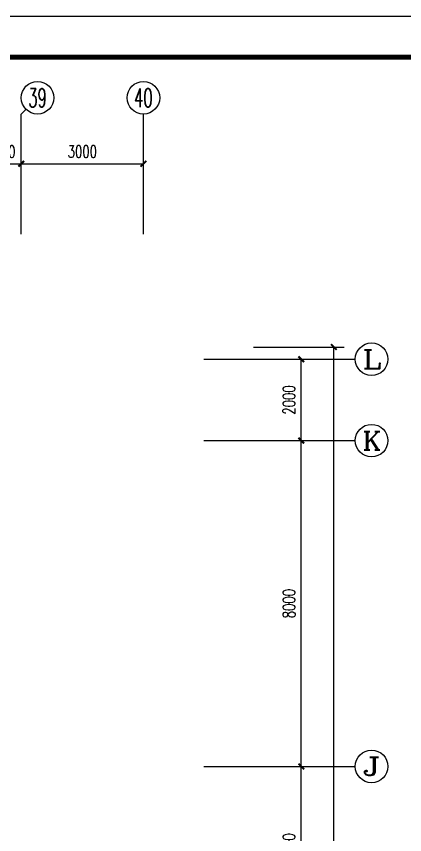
# Model space of a CAD drawing. Extents: x 190999 to 918899, y -200814 to 215286.
# Drawn here: x 519766 to 529295, y -32408 to -12314 of the extents above; entities that cross this region are included whole.
import ezdxf
from ezdxf.enums import TextEntityAlignment as Align

# ---------------------------------------------------------------- set-up
doc = ezdxf.new("R2010")
doc.units = 0
doc.header["$LTSCALE"] = 1000
doc.header["$MEASUREMENT"] = 0
doc.layers.get('Defpoints').update_dxf_attribs({"color": 1})
for name, color, linetype in [('AXIS', 3, 'Continuous'), ('AXIS_TEXT', 7, 'Continuous'), ('图框', 189, 'Continuous')]:
    doc.layers.add(name, color=color, linetype=linetype)
doc.styles.add('_TCH_AXIS', font='COMPLEX', dxfattribs={"bigfont": 'GBCBIG'})
doc.styles.add('COMPLEX', font='COMPLEX')
doc.styles.add('DIM_FONT', font='SIMPLEX', dxfattribs={"width": 0.7, "bigfont": 'GBCBIG'})
doc.dimstyles.new('DIMN', dxfattribs={"dimtxt": 300, "dimasz": 100, "dimexe": 250, "dimexo": 300, "dimgap": 150, "dimtad": 1, "dimdec": 0, "dimzin": 0, "dimdsep": 46, "dimtxsty": 'DIM_FONT', "dimblk": 'ARCHTICK', "dimcen": 0.09, "dimclrt": 7, "dimazin": 2, "dimtfac": 1, "dimtdec": 0, "dimtix": 1, "dimtmove": 2, "dimatfit": 3, "dimfxl": 0, "dimtolj": 1, "dimtzin": 0, "dimarcsym": 0})

# ---------------------------------------------------------------- blocks, each defined once
blk = doc.blocks.new('TJAD_TK_A0')
at = {"layer": '图框'}
blk.add_line((2162, 399.3), (973, 399.3), dxfattribs=at)
at = {"layer": '图框', "const_width": 1.2}
blk.add_lwpolyline([(2152, -431.7), (2152, 389.3), (998, 389.3), (998, -431.7)], close=True, dxfattribs=at)
blk = doc.blocks.new('_ArchTick')
at = {"const_width": 0.5}
blk.add_lwpolyline([(-0.7, -0.7), (0.7, 0.7)], dxfattribs=at)
blk = doc.blocks.new('*D1662')
at = {"layer": 'AXIS', "color": 0, "lineweight": -2}
for p, q in [((519885, -17333), (519885, -15683)), ((522885, -17333), (522885, -15683)), ((519885, -15933), (522885, -15933))]:
    blk.add_line(p, q, dxfattribs=at)
at = {"layer": 'Defpoints', "color": 0}
for p in [(522885, -15933), (519885, -17633), (522885, -17633)]:
    blk.add_point(p, dxfattribs=at)
at = {"layer": 'AXIS', "color": 0, "lineweight": -2, "xscale": 100, "yscale": 100, "zscale": 100, "rotation": 180}
blk.add_blockref('_ArchTick', (519885, -15933), dxfattribs=at)
at = {"layer": 'AXIS', "color": 0, "lineweight": -2, "xscale": 100, "yscale": 100, "zscale": 100}
blk.add_blockref('_ArchTick', (522885, -15933), dxfattribs=at)
at = {"layer": 'AXIS', "color": 7, "insert": (521385, -15633), "char_height": 300, "attachment_point": 5, "style": 'DIM_FONT'}
blk.add_mtext('\\A1;3000', dxfattribs=at)
blk = doc.blocks.new('*D1663')
at = {"layer": 'AXIS', "color": 0, "lineweight": -2}
for p, q in [((518885, -17333), (518885, -15683)), ((519885, -17333), (519885, -15683)), ((518885, -15933), (519885, -15933))]:
    blk.add_line(p, q, dxfattribs=at)
at = {"layer": 'Defpoints', "color": 0}
for p in [(519885, -15933), (518885, -17633), (519885, -17633)]:
    blk.add_point(p, dxfattribs=at)
at = {"layer": 'AXIS', "color": 0, "lineweight": -2, "xscale": 100, "yscale": 100, "zscale": 100, "rotation": 180}
blk.add_blockref('_ArchTick', (518885, -15933), dxfattribs=at)
at = {"layer": 'AXIS', "color": 0, "lineweight": -2, "xscale": 100, "yscale": 100, "zscale": 100}
blk.add_blockref('_ArchTick', (519885, -15933), dxfattribs=at)
at = {"layer": 'AXIS', "color": 7, "insert": (519385, -15633), "char_height": 300, "attachment_point": 5, "style": 'DIM_FONT'}
blk.add_mtext('\\A1;1000', dxfattribs=at)
blk = doc.blocks.new('*D1689')
at = {"layer": 'AXIS', "color": 0, "lineweight": -2}
for p, q in [((525963, -20733), (527008, -20733)), ((526758, -22733), (526758, -20733)), ((525963, -22733), (527008, -22733))]:
    blk.add_line(p, q, dxfattribs=at)
at = {"layer": 'Defpoints', "color": 0}
for p in [(525663, -20733), (526758, -20733), (525663, -22733)]:
    blk.add_point(p, dxfattribs=at)
at = {"layer": 'AXIS', "color": 0, "lineweight": -2, "xscale": 100, "yscale": 100, "zscale": 100}
for p, rotation in [((526758, -20733), 90), ((526758, -22733), 270)]:
    blk.add_blockref('_ArchTick', p, dxfattribs=dict(at, rotation=rotation))
at = {"layer": 'AXIS', "color": 7, "insert": (526458, -21733), "char_height": 300, "attachment_point": 5, "rotation": 90, "style": 'DIM_FONT'}
blk.add_mtext('\\A1;2000', dxfattribs=at)
blk = doc.blocks.new('*D1690')
at = {"layer": 'AXIS', "color": 0, "lineweight": -2}
for p, q in [((525963, -22733), (527008, -22733)), ((526758, -30733), (526758, -22733)), ((525963, -30733), (527008, -30733))]:
    blk.add_line(p, q, dxfattribs=at)
at = {"layer": 'Defpoints', "color": 0}
for p in [(525663, -22733), (526758, -22733), (525663, -30733)]:
    blk.add_point(p, dxfattribs=at)
at = {"layer": 'AXIS', "color": 0, "lineweight": -2, "xscale": 100, "yscale": 100, "zscale": 100}
for p, rotation in [((526758, -22733), 90), ((526758, -30733), 270)]:
    blk.add_blockref('_ArchTick', p, dxfattribs=dict(at, rotation=rotation))
at = {"layer": 'AXIS', "color": 7, "insert": (526458, -26733), "char_height": 300, "attachment_point": 5, "rotation": 90, "style": 'DIM_FONT'}
blk.add_mtext('\\A1;8000', dxfattribs=at)
blk = doc.blocks.new('*D1691')
at = {"layer": 'AXIS', "color": 0, "lineweight": -2}
for p, q in [((525963, -30733), (527008, -30733)), ((526758, -34733), (526758, -30733)), ((525963, -34733), (527008, -34733))]:
    blk.add_line(p, q, dxfattribs=at)
at = {"layer": 'Defpoints', "color": 0}
for p in [(525663, -30733), (526758, -30733), (525663, -34733)]:
    blk.add_point(p, dxfattribs=at)
at = {"layer": 'AXIS', "color": 0, "lineweight": -2, "xscale": 100, "yscale": 100, "zscale": 100}
for p, rotation in [((526758, -30733), 90), ((526758, -34733), 270)]:
    blk.add_blockref('_ArchTick', p, dxfattribs=dict(at, rotation=rotation))
at = {"layer": 'AXIS', "color": 7, "insert": (526458, -32733), "char_height": 300, "attachment_point": 5, "rotation": 90, "style": 'DIM_FONT'}
blk.add_mtext('\\A1;4000', dxfattribs=at)
blk = doc.blocks.new('*D1698')
at = {"layer": 'AXIS', "color": 0, "lineweight": -2}
for p, q in [((525585, -20433), (527808, -20433)), ((527558, -48433), (527558, -20433)), ((525585, -48433), (527808, -48433))]:
    blk.add_line(p, q, dxfattribs=at)
at = {"layer": 'Defpoints', "color": 0}
for p in [(525285, -20433), (527558, -20433), (525285, -48433)]:
    blk.add_point(p, dxfattribs=at)
at = {"layer": 'AXIS', "color": 0, "lineweight": -2, "xscale": 100, "yscale": 100, "zscale": 100}
for p, rotation in [((527558, -20433), 90), ((527558, -48433), 270)]:
    blk.add_blockref('_ArchTick', p, dxfattribs=dict(at, rotation=rotation))
at = {"layer": 'AXIS', "color": 7, "insert": (527258, -34433), "char_height": 300, "attachment_point": 5, "rotation": 90, "style": 'DIM_FONT'}
blk.add_mtext('\\A1;28000', dxfattribs=at)
blk = doc.blocks.new('_AXISO')
blk.add_circle((0, 0), 0.5)
at = {"layer": 'AXIS_TEXT', "style": 'COMPLEX', "width": 1.041667}
blk.add_attdef('A', text='', height=0.56, dxfattribs=at).set_placement((-0.25, -0.28), (0.25, -0.28), align=Align.FIT)

msp = doc.modelspace()

# ---------------------------------------------------------------- linework, layer by layer
at = {"layer": 'AXIS'}
for p, q in [((520002.2, -14596.4), (519885, -14713.5)), ((519885, -17662.6), (519885, -14713.5)), ((522884.6, -17662.6), (522884.6, -14713.5)), ((524363.1, -20732.6), (528084.6, -20732.6)), ((524363.1, -22732.6), (528084.6, -22732.6)), ((524363.1, -30732.6), (528084.6, -30732.6))]:
    msp.add_line(p, q, dxfattribs=at)

# ---------------------------------------------------------------- block references
ref = msp.add_blockref('_AXISO', (520285, -14313.5), dxfattribs=dict(at, xscale=800, yscale=800, zscale=800))
ref.add_attrib('A', '39', dxfattribs={"layer": 'AXIS_TEXT', "height": 452.55, "style": '_TCH_AXIS', "width": 0.636364}).set_placement((520058.7, -14539.8), (520511.3, -14539.8), align=Align.FIT)
ref = msp.add_blockref('_AXISO', (522884.6, -14313.5), dxfattribs=dict(at, xscale=800, yscale=800, zscale=800))
ref.add_attrib('A', '40', dxfattribs={"layer": 'AXIS_TEXT', "height": 452.55, "style": '_TCH_AXIS', "width": 0.6}).set_placement((522658.3, -14539.8), (523110.9, -14539.8), align=Align.FIT)
ref = msp.add_blockref('_AXISO', (528484.6, -20732.6), dxfattribs=dict(at, xscale=800, yscale=800, zscale=800))
ref.add_attrib('A', 'L', dxfattribs={"layer": 'AXIS_TEXT', "height": 452.5, "style": '_TCH_AXIS', "width": 1.4}).set_placement((528258.3, -20958.9), (528710.9, -20958.9), align=Align.FIT)
ref = msp.add_blockref('_AXISO', (528484.6, -22732.6), dxfattribs=dict(at, xscale=800, yscale=800, zscale=800))
ref.add_attrib('A', 'K', dxfattribs={"layer": 'AXIS_TEXT', "height": 452.5, "style": '_TCH_AXIS', "width": 1.105263}).set_placement((528258.3, -22958.9), (528710.9, -22958.9), align=Align.FIT)
ref = msp.add_blockref('_AXISO', (528484.6, -30732.6), dxfattribs=dict(at, xscale=800, yscale=800, zscale=800))
ref.add_attrib('A', 'J', dxfattribs={"layer": 'AXIS_TEXT', "height": 452.5, "style": '_TCH_AXIS', "width": 1.909091}).set_placement((528258.3, -30958.9), (528710.9, -30958.9), align=Align.FIT)
at = {"layer": '图框', "xscale": 100, "yscale": 100, "zscale": 100}
msp.add_blockref('TJAD_TK_A0', (331498.6, -52243.2), dxfattribs=at)

# ---------------------------------------------------------------- dimensions: what is measured, and where the dimension line sits
at = {"layer": 'AXIS'}
for p1, p2, distance, picture, middle in [((518884.6, -17632.6), (519885, -17632.6), 1700, '*D1663', (519384.8, -15632.6)), ((519885, -17632.6), (522884.6, -17632.6), 1700, '*D1662', (521384.8, -15632.6)), ((525285.3, -48432.6), (525285.3, -20432.6), -2272.2, '*D1698', (527257.5, -34432.6)), ((525663.1, -22732.6), (525663.1, -20732.6), -1094.4, '*D1689', (526457.5, -21732.6)), ((525663.1, -30732.6), (525663.1, -22732.6), -1094.4, '*D1690', (526457.5, -26732.6)), ((525663.1, -34732.6), (525663.1, -30732.6), -1094.4, '*D1691', (526457.5, -32732.6))]:
    dim = msp.add_aligned_dim(p1=p1, p2=p2, distance=distance, dimstyle='DIMN', dxfattribs=at)
    dim.commit()
    dim.dimension.update_dxf_attribs({"geometry": picture, "text_midpoint": middle})

doc.saveas('drawing.dxf')
